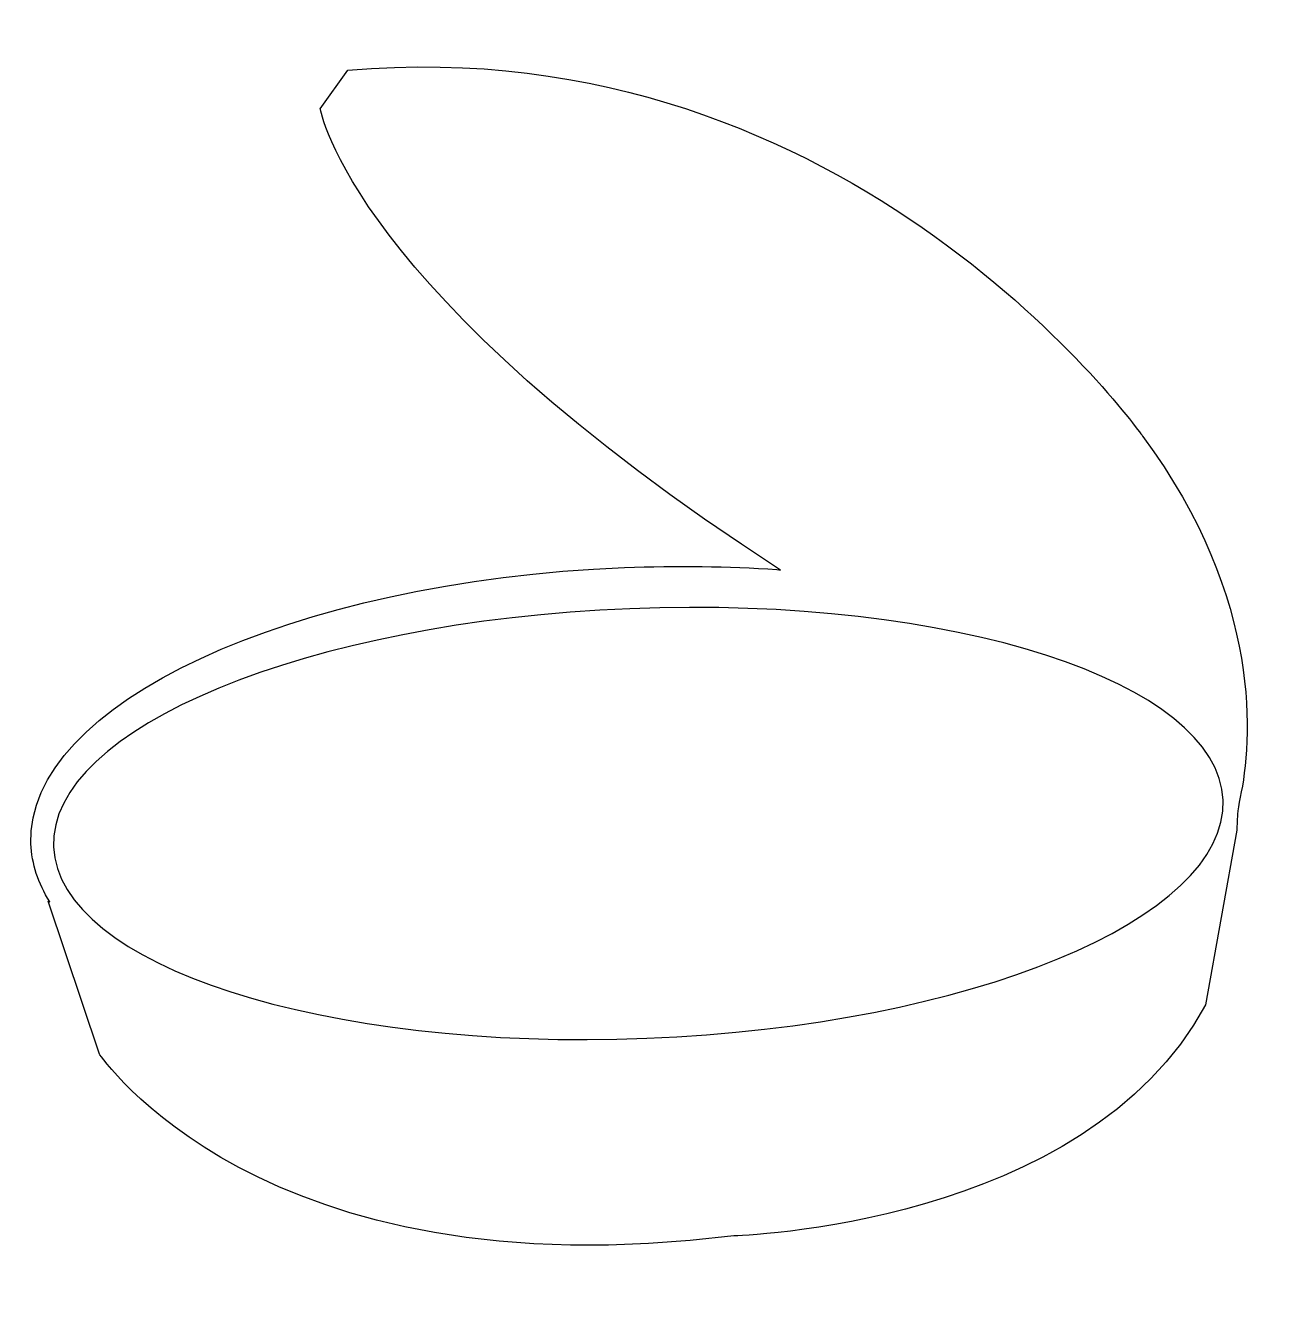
# Model space of a CAD drawing. Header units: centimetres. Extents: x -9.7 to 9.9, y -10.1 to 9.9.
import ezdxf

# ---------------------------------------------------------------- set-up
doc = ezdxf.new("R2010")
doc.units = ezdxf.units.CM
doc.header["$MEASUREMENT"] = 0
doc.layers.add('Camada 1', color=7, linetype='Continuous')

msp = doc.modelspace()

# ---------------------------------------------------------------- linework, layer by layer
at = {"layer": 'Camada 1'}
for points, knots in [([(9.47555, -2.22163), (9.65073, -1.37959), (9.8588, 0.87495), (7.94009, 3.46061), (7.94009, 3.46061), (7.94009, 3.46061), (3.38082, 9.93801), (-4.58775, 9.23054), (-4.58775, 9.23054), (-4.58775, 9.23054), (-5.02262, 8.62221), (-5.02262, 8.62221), (-5.02262, 8.62221), (-5.02262, 8.62221), (-4.5437, 5.73658), (2.23136, 1.3567), (2.23136, 1.3567), (2.23136, 1.3567), (2.17278, 1.36353), (2.17278, 1.36353), (2.17278, 1.36353), (1.40462, 1.41581), (0.60018, 1.42796), (-0.2271, 1.39502), (-0.2271, 1.39502), (-5.48058, 1.18621), (-9.66975, -0.76263), (-9.58244, -2.95603), (-9.58244, -2.95603), (-9.56974, -3.27401), (-9.4678, -3.57971), (-9.28679, -3.86953), (-9.28679, -3.86953), (-9.28679, -3.86953), (-9.31063, -3.85945), (-9.31063, -3.85945), (-9.31063, -3.85945), (-9.31063, -3.85945), (-8.50272, -6.2702), (-8.50272, -6.2702), (-8.50272, -6.2702), (-8.50272, -6.2702), (-5.97931, -10.07636), (1.49276, -9.13471), (1.49276, -9.13471), (1.49276, -9.13471), (7.03523, -9.00305), (8.92636, -5.49367), (8.92636, -5.49367), (8.92636, -5.49367), (9.422, -2.7424), (9.422, -2.7424), (9.422, -2.7424), (9.422, -2.7424), (9.42645, -2.58733), (9.42645, -2.58733), (9.42645, -2.58733), (9.42647, -2.58733), (9.42814, -2.44896), (9.47555, -2.22163)], [0, 0, 0, 0, 0.0625, 0.0625, 0.0625, 0.0625, 0.125, 0.125, 0.125, 0.125, 0.1875, 0.1875, 0.1875, 0.1875, 0.25, 0.25, 0.25, 0.25, 0.3125, 0.3125, 0.3125, 0.3125, 0.375, 0.375, 0.375, 0.375, 0.4375, 0.4375, 0.4375, 0.4375, 0.5, 0.5, 0.5, 0.5, 0.5625, 0.5625, 0.5625, 0.5625, 0.625, 0.625, 0.625, 0.625, 0.6875, 0.6875, 0.6875, 0.6875, 0.75, 0.75, 0.75, 0.75, 0.8125, 0.8125, 0.8125, 0.8125, 0.875, 0.875, 0.875, 0.875, 1, 1, 1, 1]), ([(9.20446, -2.27102), (9.2792, -4.1398), (5.21417, -5.8198), (0.12409, -6.02199), (0.12409, -6.02199), (-4.96459, -6.22475), (-9.15093, -4.87397), (-9.22597, -3.00458), (-9.22597, -3.00458), (-9.30045, -1.13636), (-5.2346, 0.54385), (-0.14534, 0.74692), (-0.14534, 0.74692), (4.94445, 0.94943), (9.13022, -0.40166), (9.20446, -2.27102)], [0, 0, 0, 0, 0.2, 0.2, 0.2, 0.2, 0.4, 0.4, 0.4, 0.4, 0.6, 0.6, 0.6, 0.6, 1, 1, 1, 1])]:
    msp.add_open_spline(points, degree=3, knots=knots, dxfattribs=at)

doc.saveas('drawing.dxf')
